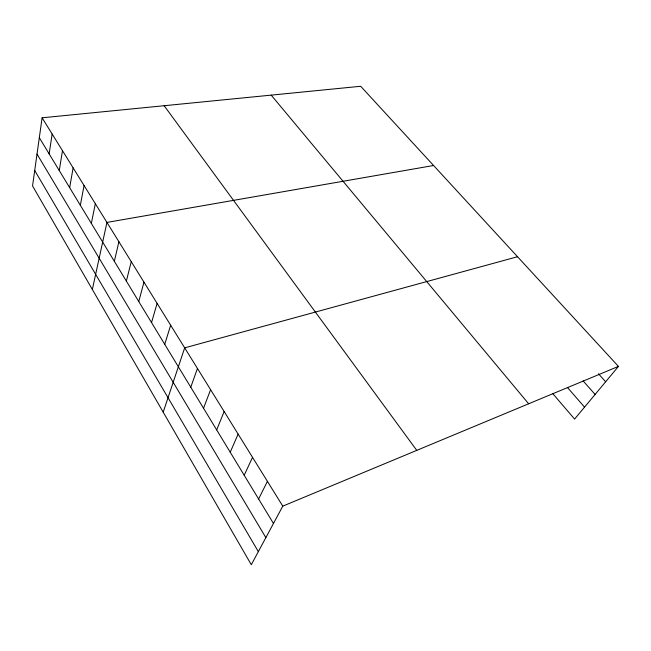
<?xml version="1.0" encoding="UTF-8"?>
<svg xmlns="http://www.w3.org/2000/svg" width="651" height="651" viewBox="0 0 651 651"><rect width="100%" height="100%" fill="white"/><g stroke="black" fill="none" stroke-linecap="round" stroke-linejoin="round"><path stroke-width="0.98" d="M42.103 117.798L32.55 185.934L251.302 564.726L282.778 506.144L618.45 366.399L360.678 86.274L42.103 117.798L282.778 506.144M49.15 153.88L52.153 134.016M59.257 170.529L62.488 150.69M69.649 187.659L73.124 167.852M80.342 205.268L84.069 185.511M91.343 223.399L95.339 203.69M92.352 289.483L106.943 222.422L433.59 165.5M114.34 261.295L118.913 241.733M126.359 281.102L131.25 261.637M138.761 301.527L143.969 282.168M151.545 322.595L157.103 303.358M164.736 344.33L170.668 325.24M163.198 412.156L184.681 347.854L517.537 256.73M190.759 387.207L197.448 368.45M203.527 408.242L210.599 389.672M216.677 429.912L224.147 411.538M230.226 452.242L238.128 434.087M244.198 475.254L252.539 457.344M258.602 498.992L267.415 481.349M618.45 366.399L574.597 419.089L552.699 393.538M598.472 373.788L605.658 381.771M583.084 380.876L595.104 394.449M567.639 387.711L584.549 407.127M271.198 95.127L528.653 403.783M164.158 105.722L416.754 450.37M39.312 137.678L273.469 523.477M37.017 154.075L265.86 537.628M34.715 170.481L258.333 551.641"/></g></svg>
